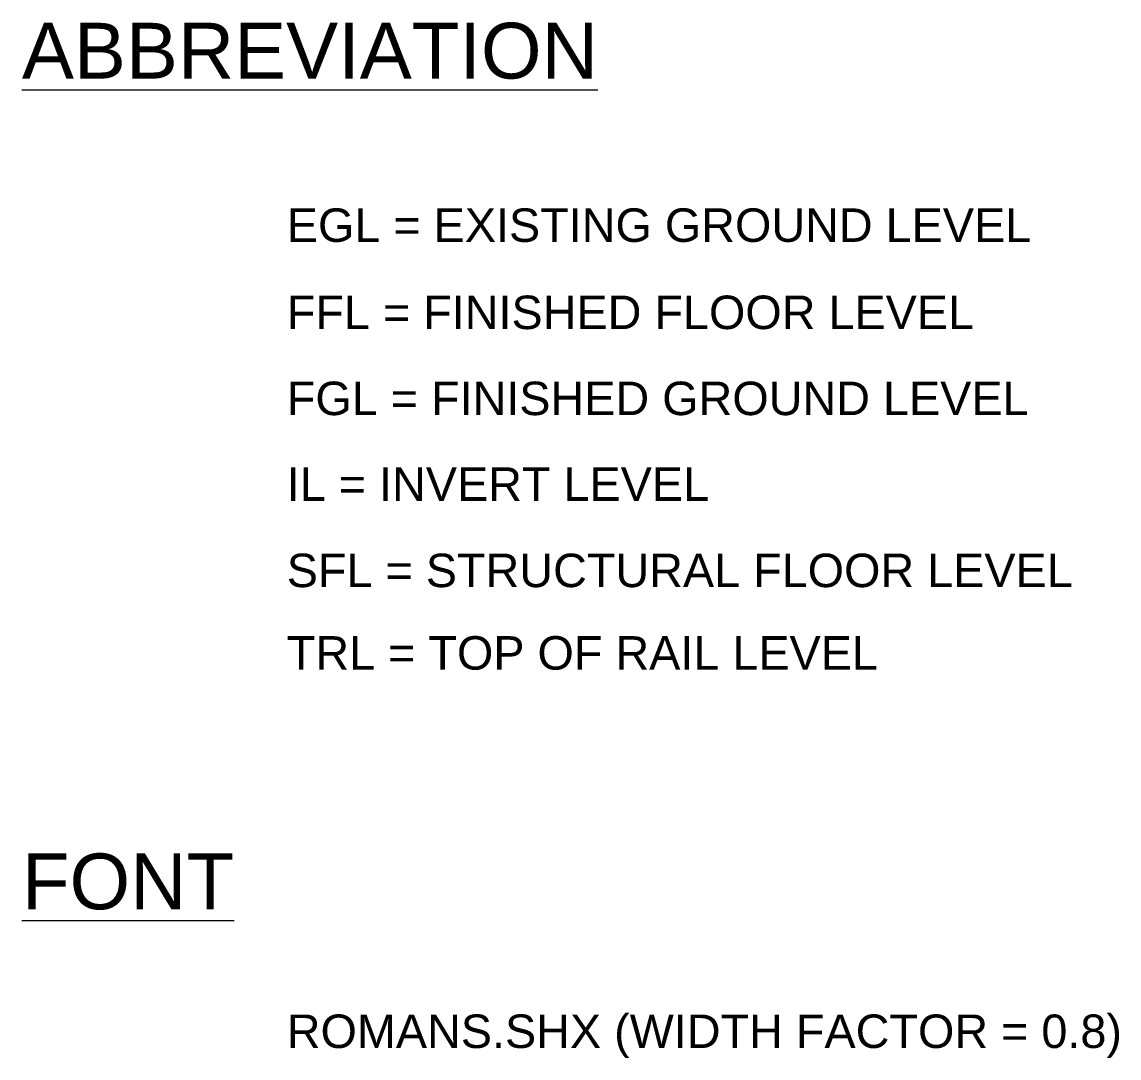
# Model space of a CAD drawing. Header units: millimetres. Extents: x -153298 to 620751, y -313239 to 250031.
# Drawn here: x -129451 to -123305, y 59834 to 65637 of the extents above; entities that cross this region are included whole.
import ezdxf

# ---------------------------------------------------------------- set-up
doc = ezdxf.new("R2010")
doc.units = ezdxf.units.MM
doc.layers.add('Text', color=3, linetype='Continuous', lineweight=0)
doc.styles.add('ROMANS', font='arial.ttf', dxfattribs={"width": 0.85})

msp = doc.modelspace()

# ---------------------------------------------------------------- texts
at = {"layer": 'Text', "color": 5, "style": 'ROMANS'}
for s, p in [('%%UABBREVIATION', (-129450.9229, 65320.1771)), ('%%UFONT', (-129450.9229, 60666.9973))]:
    msp.add_text(s, height=312.5, dxfattribs=at).set_placement(p)
at = {"layer": 'Text', "color": 3, "style": 'ROMANS'}
for s, p in [('EGL = EXISTING GROUND LEVEL', (-127967.428, 64405.4124)), ('FFL = FINISHED FLOOR LEVEL', (-127967.428, 63916.9564)), ('FGL = FINISHED GROUND LEVEL', (-127967.428, 63435.0366)), ('IL = INVERT LEVEL', (-127967.428, 62954.8793)), ('SFL = STRUCTURAL FLOOR LEVEL', (-127967.428, 62471.498)), ('TRL = TOP OF RAIL LEVEL', (-127967.428, 62009.3643)), ('ROMANS.SHX (WIDTH FACTOR = 0.8)', (-127967.428, 59890.0943))]:
    msp.add_text(s, height=187.5, dxfattribs=at).set_placement(p)

doc.saveas('drawing.dxf')
